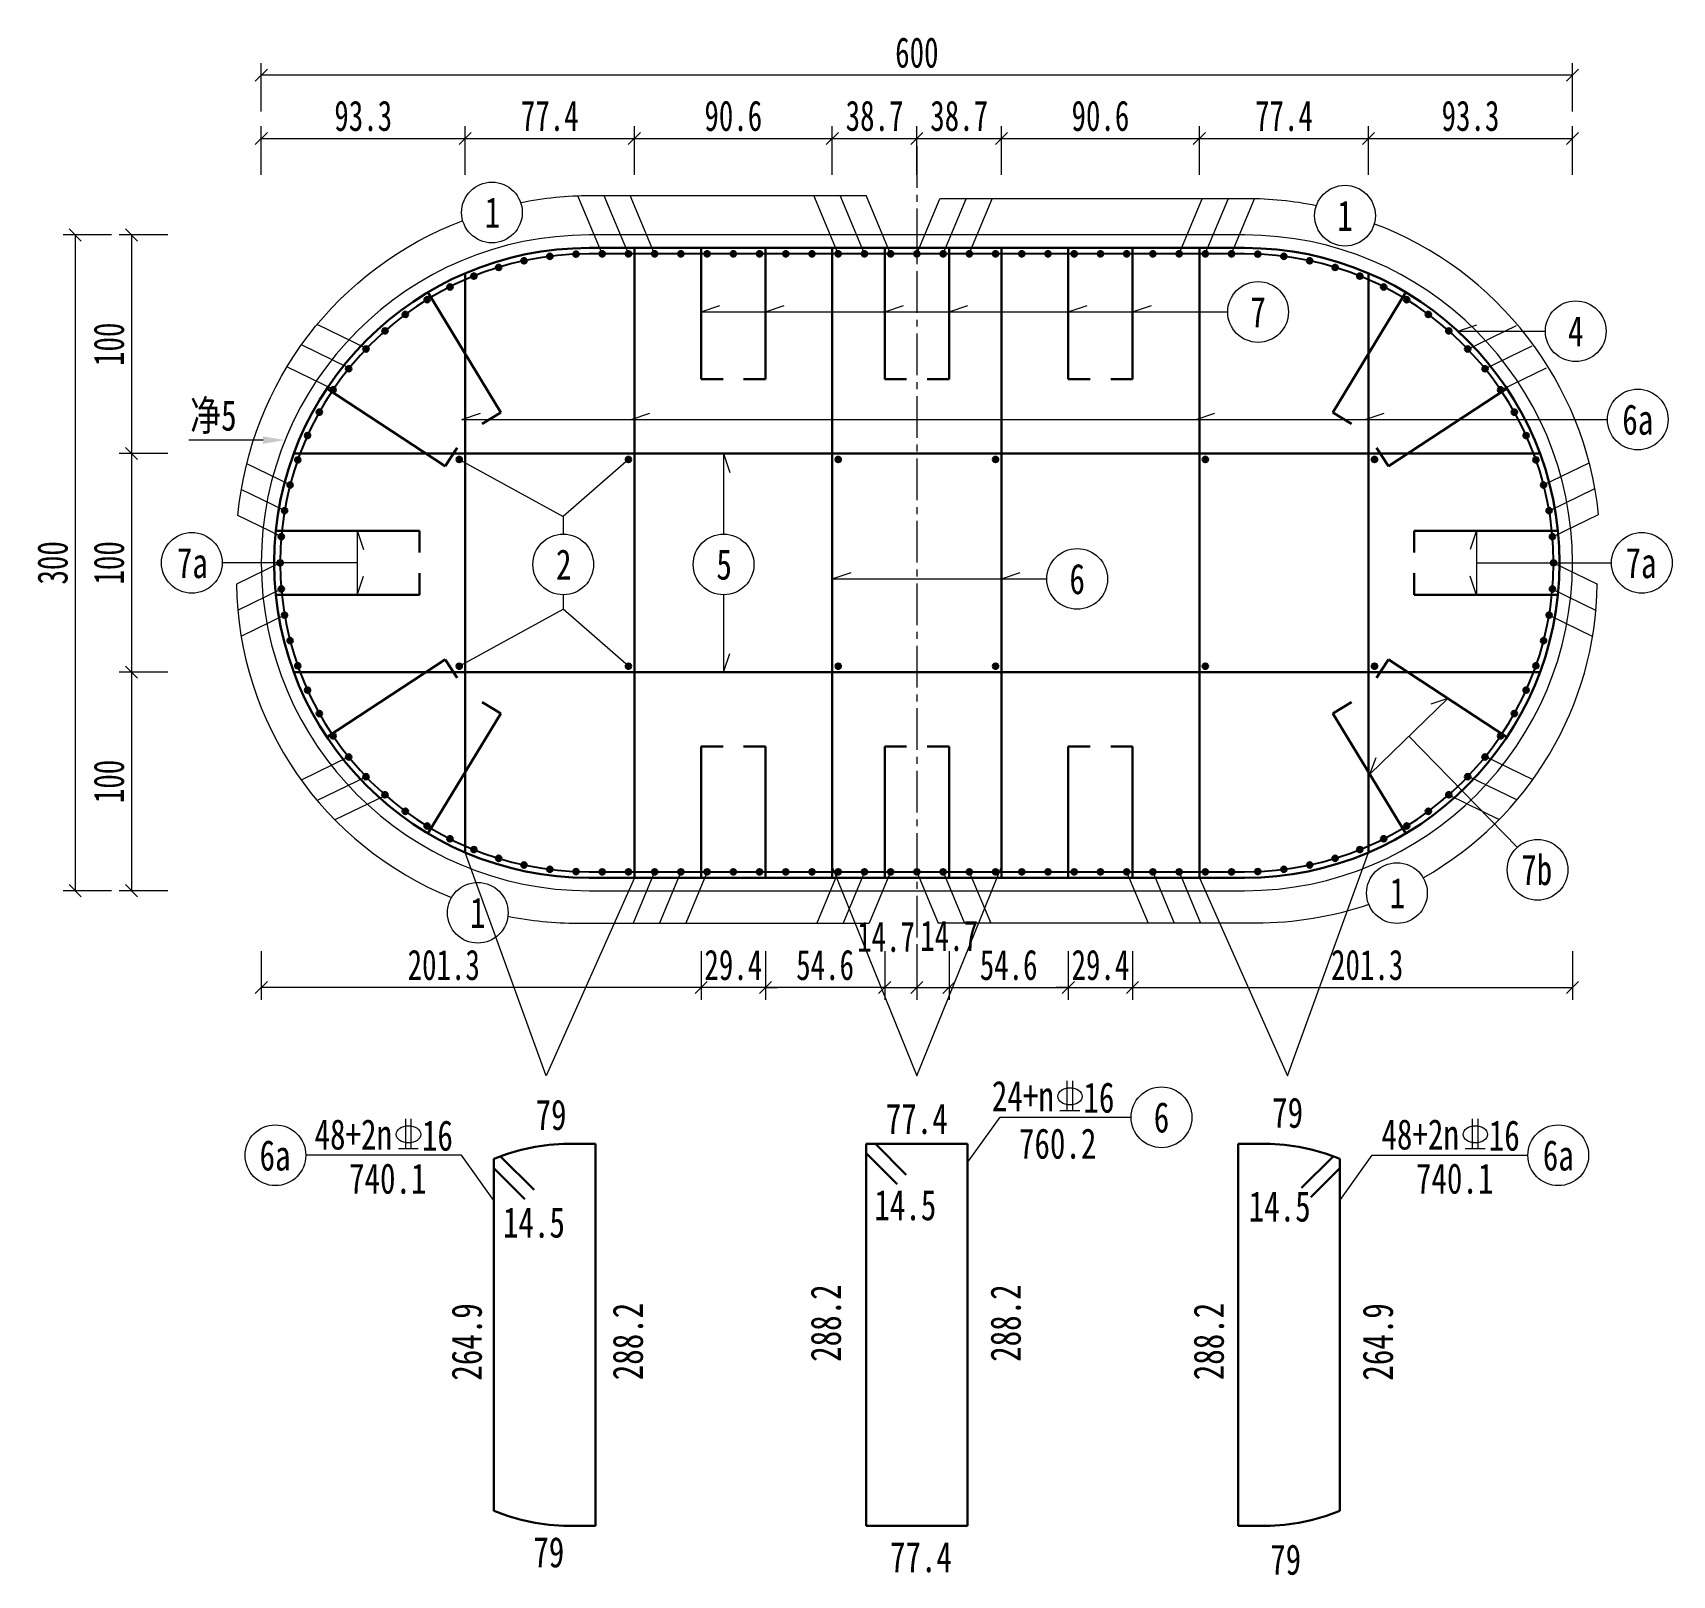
# Model space of a CAD drawing. Header units: millimetres. Extents: x 3400 to 11153, y 4569 to 11779.
# Drawn here: x 3484 to 4234, y 4569 to 5274 of the extents above; entities that cross this region are included whole.
import ezdxf
from ezdxf.enums import TextEntityAlignment as Align

# ---------------------------------------------------------------- set-up
doc = ezdxf.new("R2010")
doc.units = ezdxf.units.MM
doc.linetypes.add('CENTER2', pattern=[28.575, 19.05, -3.175, 3.175, -3.175])
doc.layers.get('0').update_dxf_attribs({"lineweight": 15})
doc.layers.get('Defpoints').update_dxf_attribs({"color": 8})
for name, color, linetype, lineweight in [('Dim', 4, 'Continuous', 15), ('中心线', 2, 'CENTER2', 15), ('尺寸及阴影线', 4, 'Continuous', 13), ('尺寸标注', 4, 'Continuous', 13), ('文本', 7, 'Continuous', 15), ('细实线', 4, 'Continuous', 15), ('细线', 4, 'Continuous', 15), ('钢筋', 1, 'Continuous', 30)]:
    doc.layers.add(name, color=color, linetype=linetype, lineweight=lineweight)
doc.styles.add('111', font='仿宋_GB2312.ttf', dxfattribs={"width": 0.7})
doc.styles.add('FS', font='仿宋_GB2312.ttf', dxfattribs={"width": 0.75})
doc.styles.get("Standard").update_dxf_attribs({"font": '仿宋_GB2312.ttf'})
doc.dimstyles.new('200', dxfattribs={"dimscale": 0, "dimtxt": 2.5, "dimasz": 1, "dimexe": 1, "dimexo": 1, "dimgap": 0.6, "dimtad": 1, "dimdec": 1, "dimdsep": 46, "dimtxsty": '111', "dimblk": 'OBLIQUE', "dimcen": 0, "dimclrd": 4, "dimclre": 4, "dimclrt": 4, "dimadec": 1, "dimazin": 2, "dimtfac": 1, "dimtdec": 1, "dimtix": 1, "dimtmove": 2, "dimatfit": 3, "dimfxl": 4, "dimfxlon": 1, "dimtolj": 1, "dimlwd": -1, "dimlwe": -1, "dimarcsym": 0})

# ---------------------------------------------------------------- blocks, each defined once
blk = doc.blocks.new('DJ 22')
at = {"layer": '钢筋'}
h = blk.add_hatch(color=256, dxfattribs=at)
h.dxf.hatch_style = 1
h.paths.add_polyline_path([(1.26, 0, 1), (-1.25, 0, 1)])
blk.add_circle((0, 0), 1.25, dxfattribs=at)
blk = doc.blocks.new('_Oblique')
at = {"color": 0, "linetype": 'ByBlock', "lineweight": -2}
blk.add_line((-0.5, -0.5), (0.5, 0.5), dxfattribs=at)
blk = doc.blocks.new('*D62')
at = {"layer": 'Defpoints', "color": 0, "transparency": 16777216}
for p in [(3682.08, 5225.98), (3588.79, 5031.81), (3682.08, 5031.81)]:
    blk.add_point(p, dxfattribs=at)
at = {"layer": '细线', "color": 4, "transparency": 16777216}
for p, q in [((3588.79, 5209.31), (3588.79, 5231.53)), ((3682.08, 5209.31), (3682.08, 5231.53)), ((3588.79, 5225.98), (3682.08, 5225.98))]:
    blk.add_line(p, q, dxfattribs=at)
at = {"layer": '细线', "color": 4, "transparency": 16777216, "xscale": 5.555555555555559, "yscale": 5.555555555555559, "zscale": 5.555555555555559, "rotation": 180}
blk.add_blockref('_Oblique', (3588.79, 5225.98), dxfattribs=at)
at = {"layer": '细线', "color": 4, "transparency": 16777216, "xscale": 5.555555555555559, "yscale": 5.555555555555559, "zscale": 5.555555555555559}
blk.add_blockref('_Oblique', (3682.08, 5225.98), dxfattribs=at)
at = {"layer": '细线', "color": 4, "transparency": 16777216, "insert": (3635.43, 5236.26), "char_height": 13.889, "attachment_point": 5, "style": '111'}
blk.add_mtext('\\A1;93.3', dxfattribs=at)
blk = doc.blocks.new('*D63')
at = {"layer": 'Defpoints', "color": 0, "transparency": 16777216}
for p in [(3759.5, 5225.98), (3682.08, 5149.94), (3759.5, 5149.94)]:
    blk.add_point(p, dxfattribs=at)
at = {"layer": '细线', "color": 4, "transparency": 16777216}
for p, q in [((3682.08, 5209.31), (3682.08, 5231.53)), ((3759.5, 5209.31), (3759.5, 5231.53)), ((3682.08, 5225.98), (3759.5, 5225.98))]:
    blk.add_line(p, q, dxfattribs=at)
at = {"layer": '细线', "color": 4, "transparency": 16777216, "xscale": 5.555555555555559, "yscale": 5.555555555555559, "zscale": 5.555555555555559, "rotation": 180}
blk.add_blockref('_Oblique', (3682.08, 5225.98), dxfattribs=at)
at = {"layer": '细线', "color": 4, "transparency": 16777216, "xscale": 5.555555555555559, "yscale": 5.555555555555559, "zscale": 5.555555555555559}
blk.add_blockref('_Oblique', (3759.5, 5225.98), dxfattribs=at)
at = {"layer": '细线', "color": 4, "transparency": 16777216, "insert": (3720.79, 5236.26), "char_height": 13.889, "attachment_point": 5, "style": '111'}
blk.add_mtext('\\A1;77.4', dxfattribs=at)
blk = doc.blocks.new('*D64')
at = {"layer": 'Defpoints', "color": 0, "transparency": 16777216}
for p in [(3850.08, 5225.98), (3759.5, 5123.06), (3850.08, 5123.06)]:
    blk.add_point(p, dxfattribs=at)
at = {"layer": '细线', "color": 4, "transparency": 16777216}
for p, q in [((3759.5, 5209.31), (3759.5, 5231.53)), ((3850.08, 5209.31), (3850.08, 5231.53)), ((3759.5, 5225.98), (3850.08, 5225.98))]:
    blk.add_line(p, q, dxfattribs=at)
at = {"layer": '细线', "color": 4, "transparency": 16777216, "xscale": 5.555555555555559, "yscale": 5.555555555555559, "zscale": 5.555555555555559, "rotation": 180}
blk.add_blockref('_Oblique', (3759.5, 5225.98), dxfattribs=at)
at = {"layer": '细线', "color": 4, "transparency": 16777216, "xscale": 5.555555555555559, "yscale": 5.555555555555559, "zscale": 5.555555555555559}
blk.add_blockref('_Oblique', (3850.08, 5225.98), dxfattribs=at)
at = {"layer": '细线', "color": 4, "transparency": 16777216, "insert": (3804.79, 5236.26), "char_height": 13.889, "attachment_point": 5, "style": '111'}
blk.add_mtext('\\A1;90.6', dxfattribs=at)
blk = doc.blocks.new('*D65')
at = {"layer": 'Defpoints', "color": 0, "transparency": 16777216}
for p in [(3888.79, 5225.98), (3888.79, 5197.91), (3850.08, 5160.14)]:
    blk.add_point(p, dxfattribs=at)
at = {"layer": '细线', "color": 4, "transparency": 16777216}
for p, q in [((3850.08, 5209.31), (3850.08, 5231.53)), ((3888.79, 5209.31), (3888.79, 5231.53)), ((3850.08, 5225.98), (3888.79, 5225.98))]:
    blk.add_line(p, q, dxfattribs=at)
at = {"layer": '细线', "color": 4, "transparency": 16777216, "xscale": 5.555555555555559, "yscale": 5.555555555555559, "zscale": 5.555555555555559, "rotation": 180}
blk.add_blockref('_Oblique', (3850.08, 5225.98), dxfattribs=at)
at = {"layer": '细线', "color": 4, "transparency": 16777216, "xscale": 5.555555555555559, "yscale": 5.555555555555559, "zscale": 5.555555555555559}
blk.add_blockref('_Oblique', (3888.79, 5225.98), dxfattribs=at)
at = {"layer": '细线', "color": 4, "transparency": 16777216, "insert": (3869.43, 5236.26), "char_height": 13.889, "attachment_point": 5, "style": '111'}
blk.add_mtext('\\A1;38.7', dxfattribs=at)
blk = doc.blocks.new('*D66')
at = {"layer": 'Defpoints', "color": 0, "transparency": 16777216}
for p in [(3927.5, 5225.98), (3888.79, 5197.91), (3927.5, 5110.7)]:
    blk.add_point(p, dxfattribs=at)
at = {"layer": '细线', "color": 4, "transparency": 16777216}
for p, q in [((3888.79, 5209.31), (3888.79, 5231.53)), ((3927.5, 5209.31), (3927.5, 5231.53)), ((3888.79, 5225.98), (3927.5, 5225.98))]:
    blk.add_line(p, q, dxfattribs=at)
at = {"layer": '细线', "color": 4, "transparency": 16777216, "xscale": 5.555555555555559, "yscale": 5.555555555555559, "zscale": 5.555555555555559, "rotation": 180}
blk.add_blockref('_Oblique', (3888.79, 5225.98), dxfattribs=at)
at = {"layer": '细线', "color": 4, "transparency": 16777216, "xscale": 5.555555555555559, "yscale": 5.555555555555559, "zscale": 5.555555555555559}
blk.add_blockref('_Oblique', (3927.5, 5225.98), dxfattribs=at)
at = {"layer": '细线', "color": 4, "transparency": 16777216, "insert": (3908.14, 5236.26), "char_height": 13.889, "attachment_point": 5, "style": '111'}
blk.add_mtext('\\A1;38.7', dxfattribs=at)
blk = doc.blocks.new('*D67')
at = {"layer": 'Defpoints', "color": 0, "transparency": 16777216}
for p in [(4018.08, 5225.98), (3927.5, 5123.43), (4018.08, 5123.43)]:
    blk.add_point(p, dxfattribs=at)
at = {"layer": '细线', "color": 4, "transparency": 16777216}
for p, q in [((3927.5, 5209.31), (3927.5, 5231.53)), ((4018.08, 5209.31), (4018.08, 5231.53)), ((3927.5, 5225.98), (4018.08, 5225.98))]:
    blk.add_line(p, q, dxfattribs=at)
at = {"layer": '细线', "color": 4, "transparency": 16777216, "xscale": 5.555555555555559, "yscale": 5.555555555555559, "zscale": 5.555555555555559, "rotation": 180}
blk.add_blockref('_Oblique', (3927.5, 5225.98), dxfattribs=at)
at = {"layer": '细线', "color": 4, "transparency": 16777216, "xscale": 5.555555555555559, "yscale": 5.555555555555559, "zscale": 5.555555555555559}
blk.add_blockref('_Oblique', (4018.08, 5225.98), dxfattribs=at)
at = {"layer": '细线', "color": 4, "transparency": 16777216, "insert": (3972.79, 5236.26), "char_height": 13.889, "attachment_point": 5, "style": '111'}
blk.add_mtext('\\A1;90.6', dxfattribs=at)
blk = doc.blocks.new('*D68')
at = {"layer": 'Defpoints', "color": 0, "transparency": 16777216}
for p in [(4095.5, 5225.98), (4018.08, 5123.43), (4095.5, 5113.72)]:
    blk.add_point(p, dxfattribs=at)
at = {"layer": '细线', "color": 4, "transparency": 16777216}
for p, q in [((4018.08, 5209.31), (4018.08, 5231.53)), ((4095.5, 5209.31), (4095.5, 5231.53)), ((4018.08, 5225.98), (4095.5, 5225.98))]:
    blk.add_line(p, q, dxfattribs=at)
at = {"layer": '细线', "color": 4, "transparency": 16777216, "xscale": 5.555555555555559, "yscale": 5.555555555555559, "zscale": 5.555555555555559, "rotation": 180}
blk.add_blockref('_Oblique', (4018.08, 5225.98), dxfattribs=at)
at = {"layer": '细线', "color": 4, "transparency": 16777216, "xscale": 5.555555555555559, "yscale": 5.555555555555559, "zscale": 5.555555555555559}
blk.add_blockref('_Oblique', (4095.5, 5225.98), dxfattribs=at)
at = {"layer": '细线', "color": 4, "transparency": 16777216, "insert": (4056.79, 5236.26), "char_height": 13.889, "attachment_point": 5, "style": '111'}
blk.add_mtext('\\A1;77.4', dxfattribs=at)
blk = doc.blocks.new('*D69')
at = {"layer": 'Defpoints', "color": 0, "transparency": 16777216}
for p in [(4188.79, 5225.98), (4095.5, 5046.73), (4188.79, 5031.81)]:
    blk.add_point(p, dxfattribs=at)
at = {"layer": '细线', "color": 4, "transparency": 16777216}
for p, q in [((4095.5, 5209.31), (4095.5, 5231.53)), ((4188.79, 5209.31), (4188.79, 5231.53)), ((4095.5, 5225.98), (4188.79, 5225.98))]:
    blk.add_line(p, q, dxfattribs=at)
at = {"layer": '细线', "color": 4, "transparency": 16777216, "xscale": 5.555555555555559, "yscale": 5.555555555555559, "zscale": 5.555555555555559, "rotation": 180}
blk.add_blockref('_Oblique', (4095.5, 5225.98), dxfattribs=at)
at = {"layer": '细线', "color": 4, "transparency": 16777216, "xscale": 5.555555555555559, "yscale": 5.555555555555559, "zscale": 5.555555555555559}
blk.add_blockref('_Oblique', (4188.79, 5225.98), dxfattribs=at)
at = {"layer": '细线', "color": 4, "transparency": 16777216, "insert": (4142.14, 5236.26), "char_height": 13.889, "attachment_point": 5, "style": '111'}
blk.add_mtext('\\A1;93.3', dxfattribs=at)
blk = doc.blocks.new('*D70')
at = {"layer": 'Defpoints', "color": 0, "transparency": 16777216}
for p in [(3588.79, 5254.92), (3588.79, 5031.81), (4188.79, 5031.81)]:
    blk.add_point(p, dxfattribs=at)
at = {"layer": '细线', "color": 4, "transparency": 16777216}
for p, q in [((3588.79, 5238.25), (3588.79, 5260.48)), ((4188.79, 5238.25), (4188.79, 5260.48)), ((4188.79, 5254.92), (3588.79, 5254.92))]:
    blk.add_line(p, q, dxfattribs=at)
at = {"layer": '细线', "color": 4, "transparency": 16777216, "xscale": 5.555555555555559, "yscale": 5.555555555555559, "zscale": 5.555555555555559, "rotation": 180}
blk.add_blockref('_Oblique', (3588.79, 5254.92), dxfattribs=at)
at = {"layer": '细线', "color": 4, "transparency": 16777216, "xscale": 5.555555555555559, "yscale": 5.555555555555559, "zscale": 5.555555555555559}
blk.add_blockref('_Oblique', (4188.79, 5254.92), dxfattribs=at)
at = {"layer": '细线', "color": 4, "transparency": 16777216, "insert": (3888.79, 5265.2), "char_height": 13.889, "attachment_point": 5, "style": '111'}
blk.add_mtext('\\A1;600', dxfattribs=at)
blk = doc.blocks.new('*D71')
at = {"layer": 'Defpoints', "color": 0, "transparency": 16777216}
for p in [(3626.16, 5081.82), (3529.38, 4981.8), (3626.16, 4981.8)]:
    blk.add_point(p, dxfattribs=at)
at = {"layer": '细线', "color": 4, "transparency": 16777216}
for p, q in [((3546.04, 5081.82), (3523.82, 5081.82)), ((3529.38, 5081.82), (3529.38, 4981.8)), ((3546.04, 4981.8), (3523.82, 4981.8))]:
    blk.add_line(p, q, dxfattribs=at)
at = {"layer": '细线', "color": 4, "transparency": 16777216, "xscale": 5.555555555555555, "yscale": 5.555555555555555, "zscale": 5.555555555555555}
for p, rotation in [((3529.38, 5081.82), 90), ((3529.38, 4981.8), 270)]:
    blk.add_blockref('_Oblique', p, dxfattribs=dict(at, rotation=rotation))
at = {"layer": '细线', "color": 4, "transparency": 16777216, "insert": (3519.1, 5031.81), "char_height": 13.889, "attachment_point": 5, "rotation": 90, "style": '111'}
blk.add_mtext('\\A1;100', dxfattribs=at)
blk = doc.blocks.new('*D72')
at = {"layer": 'Defpoints', "color": 0, "transparency": 16777216}
for p in [(3786.3, 5181.81), (3503.61, 4881.81), (3786.3, 4881.81)]:
    blk.add_point(p, dxfattribs=at)
at = {"layer": '细线', "color": 4, "transparency": 16777216}
for p, q in [((3520.28, 5181.81), (3498.05, 5181.81)), ((3503.61, 5181.81), (3503.61, 4881.81)), ((3520.28, 4881.81), (3498.05, 4881.81))]:
    blk.add_line(p, q, dxfattribs=at)
at = {"layer": '细线', "color": 4, "transparency": 16777216, "xscale": 5.555555555555555, "yscale": 5.555555555555555, "zscale": 5.555555555555555}
for p, rotation in [((3503.61, 5181.81), 90), ((3503.61, 4881.81), 270)]:
    blk.add_blockref('_Oblique', p, dxfattribs=dict(at, rotation=rotation))
at = {"layer": '细线', "color": 4, "transparency": 16777216, "insert": (3493.33, 5031.81), "char_height": 13.889, "attachment_point": 5, "rotation": 90, "style": '111'}
blk.add_mtext('\\A1;300', dxfattribs=at)
blk = doc.blocks.new('*D73')
at = {"layer": 'Defpoints', "color": 0, "transparency": 16777216}
for p in [(3774.26, 5181.81), (3529.38, 5081.82), (3774.26, 5081.82)]:
    blk.add_point(p, dxfattribs=at)
at = {"layer": '细线', "color": 4, "transparency": 16777216}
for p, q in [((3546.04, 5181.81), (3523.82, 5181.81)), ((3529.38, 5181.81), (3529.38, 5081.82)), ((3546.04, 5081.82), (3523.82, 5081.82))]:
    blk.add_line(p, q, dxfattribs=at)
at = {"layer": '细线', "color": 4, "transparency": 16777216, "xscale": 5.555555555555555, "yscale": 5.555555555555555, "zscale": 5.555555555555555}
for p, rotation in [((3529.38, 5181.81), 90), ((3529.38, 5081.82), 270)]:
    blk.add_blockref('_Oblique', p, dxfattribs=dict(at, rotation=rotation))
at = {"layer": '细线', "color": 4, "transparency": 16777216, "insert": (3519.1, 5131.81), "char_height": 13.889, "attachment_point": 5, "rotation": 90, "style": '111'}
blk.add_mtext('\\A1;100', dxfattribs=at)
blk = doc.blocks.new('*D74')
at = {"layer": 'Defpoints', "color": 0, "transparency": 16777216}
for p in [(3731.95, 4981.8), (3529.38, 4881.81), (3740.29, 4881.81)]:
    blk.add_point(p, dxfattribs=at)
at = {"layer": '细线', "color": 4, "transparency": 16777216}
for p, q in [((3546.04, 4981.8), (3523.82, 4981.8)), ((3529.38, 4981.8), (3529.38, 4881.81)), ((3546.04, 4881.81), (3523.82, 4881.81))]:
    blk.add_line(p, q, dxfattribs=at)
at = {"layer": '细线', "color": 4, "transparency": 16777216, "xscale": 5.555555555555555, "yscale": 5.555555555555555, "zscale": 5.555555555555555}
for p, rotation in [((3529.38, 4981.8), 90), ((3529.38, 4881.81), 270)]:
    blk.add_blockref('_Oblique', p, dxfattribs=dict(at, rotation=rotation))
at = {"layer": '细线', "color": 4, "transparency": 16777216, "insert": (3519.1, 4931.81), "char_height": 13.889, "attachment_point": 5, "rotation": 90, "style": '111'}
blk.add_mtext('\\A1;100', dxfattribs=at)
blk = doc.blocks.new('*D75')
at = {"layer": 'Defpoints', "color": 0, "transparency": 16777216}
for p in [(3874.08, 4897.68), (3888.79, 4897.68), (3888.79, 4837.52)]:
    blk.add_point(p, dxfattribs=at)
at = {"layer": '细线', "color": 4, "transparency": 16777216}
for p, q in [((3874.08, 4854.19), (3874.08, 4831.97)), ((3888.79, 4854.19), (3888.79, 4831.97)), ((3874.08, 4837.52), (3888.79, 4837.52))]:
    blk.add_line(p, q, dxfattribs=at)
at = {"layer": '细线', "color": 4, "transparency": 16777216, "xscale": 5.555555555555555, "yscale": 5.555555555555555, "zscale": 5.555555555555555, "rotation": 180}
blk.add_blockref('_Oblique', (3874.08, 4837.52), dxfattribs=at)
at = {"layer": '细线', "color": 4, "transparency": 16777216, "xscale": 5.555555555555555, "yscale": 5.555555555555555, "zscale": 5.555555555555555}
blk.add_blockref('_Oblique', (3888.79, 4837.52), dxfattribs=at)
at = {"layer": '细线', "color": 4, "transparency": 16777216, "insert": (3874.69, 4860.69), "char_height": 13.889, "attachment_point": 5, "style": '111'}
blk.add_mtext('\\A1;14.7', dxfattribs=at)
blk = doc.blocks.new('*D76')
at = {"layer": 'Defpoints', "color": 0, "transparency": 16777216}
for p in [(3819.5, 4897.68), (3874.08, 4897.68), (3819.5, 4837.52)]:
    blk.add_point(p, dxfattribs=at)
at = {"layer": '细线', "color": 4, "transparency": 16777216}
for p, q in [((3819.5, 4854.19), (3819.5, 4831.97)), ((3874.08, 4854.19), (3874.08, 4831.97)), ((3874.08, 4837.52), (3819.5, 4837.52))]:
    blk.add_line(p, q, dxfattribs=at)
at = {"layer": '细线', "color": 4, "transparency": 16777216, "xscale": 5.555555555555555, "yscale": 5.555555555555555, "zscale": 5.555555555555555, "rotation": 180}
blk.add_blockref('_Oblique', (3819.5, 4837.52), dxfattribs=at)
at = {"layer": '细线', "color": 4, "transparency": 16777216, "xscale": 5.555555555555555, "yscale": 5.555555555555555, "zscale": 5.555555555555555}
blk.add_blockref('_Oblique', (3874.08, 4837.52), dxfattribs=at)
at = {"layer": '细线', "color": 4, "transparency": 16777216, "insert": (3846.79, 4847.8), "char_height": 13.889, "attachment_point": 5, "style": '111'}
blk.add_mtext('\\A1;54.6', dxfattribs=at)
blk = doc.blocks.new('*D77')
at = {"layer": 'Defpoints', "color": 0, "transparency": 16777216}
for p in [(3790.08, 4905.08), (3819.5, 4905.08), (3790.08, 4837.52)]:
    blk.add_point(p, dxfattribs=at)
at = {"layer": '细线', "color": 4, "transparency": 16777216}
for p, q in [((3790.08, 4854.19), (3790.08, 4831.97)), ((3819.5, 4854.19), (3819.5, 4831.97)), ((3790.08, 4837.52), (3784.52, 4837.52)), ((3819.5, 4837.52), (3790.08, 4837.52)), ((3819.5, 4837.52), (3825.05, 4837.52))]:
    blk.add_line(p, q, dxfattribs=at)
at = {"layer": '细线', "color": 4, "transparency": 16777216, "xscale": 5.555555555555555, "yscale": 5.555555555555555, "zscale": 5.555555555555555}
blk.add_blockref('_Oblique', (3790.08, 4837.52), dxfattribs=at)
at = {"layer": '细线', "color": 4, "transparency": 16777216, "xscale": 5.555555555555555, "yscale": 5.555555555555555, "zscale": 5.555555555555555, "rotation": 180}
blk.add_blockref('_Oblique', (3819.5, 4837.52), dxfattribs=at)
at = {"layer": '细线', "color": 4, "transparency": 16777216, "insert": (3804.79, 4847.8), "char_height": 13.889, "attachment_point": 5, "style": '111'}
blk.add_mtext('\\A1;29.4', dxfattribs=at)
blk = doc.blocks.new('*D78')
at = {"layer": 'Defpoints', "color": 0, "transparency": 16777216}
for p in [(3888.79, 4897.68), (3903.5, 4897.68), (3903.5, 4837.52)]:
    blk.add_point(p, dxfattribs=at)
at = {"layer": '细线', "color": 4, "transparency": 16777216}
for p, q in [((3888.79, 4854.19), (3888.79, 4831.97)), ((3903.5, 4854.19), (3903.5, 4831.97)), ((3888.79, 4837.52), (3903.5, 4837.52))]:
    blk.add_line(p, q, dxfattribs=at)
at = {"layer": '细线', "color": 4, "transparency": 16777216, "xscale": 5.555555555555555, "yscale": 5.555555555555555, "zscale": 5.555555555555555, "rotation": 180}
blk.add_blockref('_Oblique', (3888.79, 4837.52), dxfattribs=at)
at = {"layer": '细线', "color": 4, "transparency": 16777216, "xscale": 5.555555555555555, "yscale": 5.555555555555555, "zscale": 5.555555555555555}
blk.add_blockref('_Oblique', (3903.5, 4837.52), dxfattribs=at)
at = {"layer": '细线', "color": 4, "transparency": 16777216, "insert": (3903.56, 4861.1), "char_height": 13.889, "attachment_point": 5, "style": '111'}
blk.add_mtext('\\A1;14.7', dxfattribs=at)
blk = doc.blocks.new('*D79')
at = {"layer": 'Defpoints', "color": 0, "transparency": 16777216}
for p in [(3903.5, 4908.53), (3958.08, 4908.53), (3958.08, 4837.52)]:
    blk.add_point(p, dxfattribs=at)
at = {"layer": '细线', "color": 4, "transparency": 16777216}
for p, q in [((3903.5, 4854.19), (3903.5, 4831.97)), ((3958.08, 4854.19), (3958.08, 4831.97)), ((3903.5, 4837.52), (3958.08, 4837.52))]:
    blk.add_line(p, q, dxfattribs=at)
at = {"layer": '细线', "color": 4, "transparency": 16777216, "xscale": 5.555555555555555, "yscale": 5.555555555555555, "zscale": 5.555555555555555, "rotation": 180}
blk.add_blockref('_Oblique', (3903.5, 4837.52), dxfattribs=at)
at = {"layer": '细线', "color": 4, "transparency": 16777216, "xscale": 5.555555555555555, "yscale": 5.555555555555555, "zscale": 5.555555555555555}
blk.add_blockref('_Oblique', (3958.08, 4837.52), dxfattribs=at)
at = {"layer": '细线', "color": 4, "transparency": 16777216, "insert": (3930.79, 4847.8), "char_height": 13.889, "attachment_point": 5, "style": '111'}
blk.add_mtext('\\A1;54.6', dxfattribs=at)
blk = doc.blocks.new('*D80')
at = {"layer": 'Defpoints', "color": 0, "transparency": 16777216}
for p in [(3958.08, 4908.53), (3987.5, 4908.53), (3987.5, 4837.52)]:
    blk.add_point(p, dxfattribs=at)
at = {"layer": '细线', "color": 4, "transparency": 16777216}
for p, q in [((3958.08, 4854.19), (3958.08, 4831.97)), ((3987.5, 4854.19), (3987.5, 4831.97)), ((3958.08, 4837.52), (3952.52, 4837.52)), ((3958.08, 4837.52), (3987.5, 4837.52)), ((3987.5, 4837.52), (3993.05, 4837.52))]:
    blk.add_line(p, q, dxfattribs=at)
at = {"layer": '细线', "color": 4, "transparency": 16777216, "xscale": 5.555555555555555, "yscale": 5.555555555555555, "zscale": 5.555555555555555}
blk.add_blockref('_Oblique', (3958.08, 4837.52), dxfattribs=at)
at = {"layer": '细线', "color": 4, "transparency": 16777216, "xscale": 5.555555555555555, "yscale": 5.555555555555555, "zscale": 5.555555555555555, "rotation": 180}
blk.add_blockref('_Oblique', (3987.5, 4837.52), dxfattribs=at)
at = {"layer": '细线', "color": 4, "transparency": 16777216, "insert": (3972.79, 4847.8), "char_height": 13.889, "attachment_point": 5, "style": '111'}
blk.add_mtext('\\A1;29.4', dxfattribs=at)
blk = doc.blocks.new('*D81')
at = {"layer": 'Defpoints', "color": 0, "transparency": 16777216}
for p in [(3588.79, 5031.81), (3790.08, 4916.23), (3588.79, 4837.52)]:
    blk.add_point(p, dxfattribs=at)
at = {"layer": '细线', "color": 4, "transparency": 16777216}
for p, q in [((3588.79, 4854.19), (3588.79, 4831.97)), ((3790.08, 4854.19), (3790.08, 4831.97)), ((3790.08, 4837.52), (3588.79, 4837.52))]:
    blk.add_line(p, q, dxfattribs=at)
at = {"layer": '细线', "color": 4, "transparency": 16777216, "xscale": 5.555555555555556, "yscale": 5.555555555555556, "zscale": 5.555555555555556, "rotation": 180}
blk.add_blockref('_Oblique', (3588.79, 4837.52), dxfattribs=at)
at = {"layer": '细线', "color": 4, "transparency": 16777216, "xscale": 5.555555555555556, "yscale": 5.555555555555556, "zscale": 5.555555555555556}
blk.add_blockref('_Oblique', (3790.08, 4837.52), dxfattribs=at)
at = {"layer": '细线', "color": 4, "transparency": 16777216, "insert": (3672.28, 4847.8), "char_height": 13.889, "attachment_point": 5, "style": '111'}
blk.add_mtext('\\A1;201.3', dxfattribs=at)
blk = doc.blocks.new('*D82')
at = {"layer": 'Defpoints', "color": 0, "transparency": 16777216}
for p in [(4188.79, 5031.81), (3987.5, 4927.46), (4188.79, 4837.52)]:
    blk.add_point(p, dxfattribs=at)
at = {"layer": '细线', "color": 4, "transparency": 16777216}
for p, q in [((3987.5, 4854.19), (3987.5, 4831.97)), ((4188.79, 4854.19), (4188.79, 4831.97)), ((3987.5, 4837.52), (4188.79, 4837.52))]:
    blk.add_line(p, q, dxfattribs=at)
at = {"layer": '细线', "color": 4, "transparency": 16777216, "xscale": 5.555555555555556, "yscale": 5.555555555555556, "zscale": 5.555555555555556, "rotation": 180}
blk.add_blockref('_Oblique', (3987.5, 4837.52), dxfattribs=at)
at = {"layer": '细线', "color": 4, "transparency": 16777216, "xscale": 5.555555555555556, "yscale": 5.555555555555556, "zscale": 5.555555555555556}
blk.add_blockref('_Oblique', (4188.79, 4837.52), dxfattribs=at)
at = {"layer": '细线', "color": 4, "transparency": 16777216, "insert": (4094.86, 4847.8), "char_height": 13.889, "attachment_point": 5, "style": '111'}
blk.add_mtext('\\A1;201.3', dxfattribs=at)
blk = doc.blocks.new('fi')
at = {"lineweight": 18}
for p, q in [((0.58, 0), (0.58, 2.35)), ((1.02, 0), (1.02, 2.35)), ((0, 0), (1.58, 0))]:
    blk.add_line(p, q, dxfattribs=at)
blk.add_ellipse((0.8, 1.13), major_axis=(0.966, 0), ratio=0.701732, dxfattribs=at)

msp = doc.modelspace()

# ---------------------------------------------------------------- linework, layer by layer
at = {"layer": 'Defpoints'}
for p, q in [((4038.79, 5173.18), (3738.79, 5173.18)), ((3738.79, 4890.44), (4038.79, 4890.44))]:
    msp.add_line(p, q, dxfattribs=at)
for centre, start, end in [((3738.79, 5031.81), 90, 270), ((4038.79, 5031.81), 270, 90)]:
    msp.add_arc(centre, 141.37, start, end, dxfattribs=at)
at = {"layer": '中心线'}
msp.add_line((3888.79, 5222.43), (3888.79, 4847.32), dxfattribs=at)
at = {"layer": '尺寸及阴影线'}
msp.add_line((3589.62, 5087.98), (3555.57, 5087.98), dxfattribs=at)
msp.add_solid([(3589.62, 5089.66), (3589.62, 5086.3), (3599.7, 5087.98)], dxfattribs=at)
at = {"layer": '尺寸标注'}
for centre in [(3694.35, 5192.11), (4084.72, 5190.65), (4044.92, 5146.58), (4190.29, 5137.79), (4218.7, 5097.39), (3557.01, 5031.81), (3726.97, 5031.08), (3800.36, 5031.08), (4220.56, 5031.81), (3962.15, 5024.46), (4172.84, 4891.38), (4108.5, 4880.73), (3687.86, 4871.72), (4000.74, 4778.15), (3595.25, 4760.77), (4182.32, 4760.77)]:
    msp.add_circle(centre, 13.89, dxfattribs=at)
at = {"layer": '细实线'}
for p, q in [((3744.79, 5173.18), (3733.7, 5199.76)), ((3756.79, 5173.18), (3745.71, 5199.74)), ((3768.79, 5173.18), (3757.66, 5199.86)), ((3852.79, 5173.18), (3841.66, 5199.86)), ((3864.79, 5173.18), (3853.66, 5199.86)), ((3876.79, 5173.18), (3865.66, 5199.86)), ((3888.79, 5173.18), (3899.31, 5198.41)), ((3900.79, 5173.18), (3911.31, 5198.41)), ((3912.79, 5173.18), (3923.31, 5198.41)), ((4008.79, 5173.18), (4019.31, 5198.41)), ((4020.79, 5173.18), (4031.24, 5198.26)), ((4032.79, 5173.18), (4043.27, 5198.33)), ((4038.79, 5181.81), (3738.79, 5181.81)), ((3636.65, 5130.1), (3614.37, 5140.91)), ((4140.85, 5129.63), (4163.13, 5140.44)), ((3628.73, 5121.02), (3607.12, 5131.51)), ((4148.77, 5120.55), (4170.37, 5131.03)), ((3621.59, 5111.27), (3600.53, 5121.49)), ((4155.91, 5110.8), (4176.96, 5121.02)), ((3601.97, 5067.53), (3582.14, 5077.16)), ((4175.59, 5067.43), (4196.48, 5077.57)), ((3599.45, 5055.75), (3579.62, 5065.37)), ((4178.12, 5055.65), (4199.08, 5065.82)), ((3597.93, 5043.8), (3578.09, 5053.42)), ((4179.64, 5043.7), (4200.78, 5053.96)), ((3597.42, 5031.81), (3577.38, 5022.09)), ((4180.16, 5031.81), (4200.19, 5022.09)), ((3597.92, 5019.77), (3577.89, 5010.05)), ((4179.65, 5019.77), (4199.68, 5010.05)), ((3599.44, 5007.82), (3579.41, 4998.1)), ((4178.13, 5007.82), (4198.16, 4998.1)), ((3628.8, 4943), (3607.06, 4932.45)), ((4148.76, 4943.4), (4170.73, 4932.74)), ((3636.71, 4933.92), (3614.38, 4923.08)), ((4140.84, 4934.32), (4163.43, 4923.36)), ((3645.37, 4925.28), (3622.5, 4914.18)), ((4132.19, 4925.69), (4155.34, 4914.45)), ((3768.79, 4890.44), (3758.99, 4866.94)), ((3780.79, 4890.44), (3770.99, 4866.94)), ((3792.79, 4890.44), (3782.99, 4866.94)), ((3852.79, 4890.44), (3842.99, 4866.94)), ((3864.79, 4890.44), (3854.99, 4866.94)), ((3876.79, 4890.44), (3866.99, 4866.94)), ((3888.79, 4890.44), (3898.58, 4866.94)), ((3900.79, 4890.44), (3910.58, 4866.94)), ((3912.79, 4890.44), (3922.58, 4866.94)), ((3984.79, 4890.44), (3994.58, 4866.94)), ((3996.79, 4890.44), (4006.58, 4866.94)), ((4008.79, 4890.44), (4018.58, 4866.94)), ((3738.79, 4881.81), (4038.79, 4881.81))]:
    msp.add_line(p, q, dxfattribs=at)
for points in [[(3707.47, 5196.65, -0.050241), (3739.39, 5199.86), (3865.66, 5199.86)], [(4071.6, 5195.2, 0.050241), (4039.69, 5198.41), (3899.31, 5198.41)], [(3578.09, 5053.42, -0.287171), (3681.1, 5188.4, -0.277651)], [(4200.78, 5053.96, 0.283791), (4097.98, 5186.95)], [(3701.66, 4870.16, 0.050241), (3733.57, 4866.94), (3866.99, 4866.94)], [(4095.63, 4875.5, -0.082324), (4044, 4866.94), (3898.58, 4866.94)]]:
    msp.add_lwpolyline(points, format="xyb", dxfattribs=at)
for centre, radius, start, end in [((3738.79, 5031.81), 150, 90, 270), ((4038.79, 5031.81), 150, 270, 90), ((3734.13, 5024.24), 156.76, 180.78658, 248.17653), ((4043.44, 5024.24), 156.76, 299.44285, 359.21342)]:
    msp.add_arc(centre, radius, start, end, dxfattribs=at)
at = {"layer": '细线'}
for p, q in [((3790.08, 5146.58), (3798.67, 5149.48)), ((3819.5, 5146.58), (3828.09, 5149.48)), ((3874.08, 5146.58), (3882.67, 5149.48)), ((3903.5, 5146.58), (3912.09, 5149.48)), ((3958.08, 5146.58), (3966.67, 5149.48)), ((3987.5, 5146.58), (3996.09, 5149.48)), ((3790.08, 5146.58), (4031.03, 5146.58)), ((4136.39, 5137.79), (4144.99, 5140.69)), ((4136.39, 5137.79), (4176.4, 5137.79)), ((3680.58, 5097.39), (3689.17, 5100.28)), ((3680.58, 5097.39), (4204.81, 5097.39)), ((3758, 5097.39), (3766.59, 5100.28)), ((4016.58, 5097.39), (4025.17, 5100.28)), ((4094, 5097.39), (4102.59, 5100.28)), ((3679.37, 5079.11), (3726.97, 5053.06)), ((3756.79, 5079.11), (3726.97, 5053.06)), ((3800.36, 5081.82), (3800.36, 5044.97)), ((3800.36, 5081.82), (3803.25, 5073.22)), ((3726.97, 5053.06), (3726.97, 5044.97)), ((3632.67, 5046.56), (3632.67, 5017.06)), ((3632.67, 5046.56), (3635.56, 5037.96)), ((4144.91, 5046.56), (4142.01, 5037.96)), ((4144.91, 5046.56), (4144.91, 5017.06)), ((3632.67, 5031.81), (3570.9, 5031.81)), ((3850.08, 5024.46), (3858.67, 5027.35)), ((3927.5, 5024.46), (3936.09, 5027.35)), ((4144.91, 5031.81), (4206.68, 5031.81)), ((3632.67, 5017.06), (3635.56, 5025.66)), ((3850.08, 5024.46), (3948.26, 5024.46)), ((4144.91, 5017.06), (4142.01, 5025.66)), ((3726.97, 5017.2), (3726.97, 5010.56)), ((3800.36, 5017.2), (3800.36, 4981.8)), ((3679.37, 4984.51), (3726.97, 5010.56)), ((3756.79, 4984.51), (3726.97, 5010.56)), ((3800.36, 4981.8), (3803.25, 4990.4)), ((4131.71, 4969.8), (4096.02, 4935.18)), ((4131.71, 4969.8), (4124.05, 4967.12)), ((4113.86, 4952.49), (4163.51, 4901.67)), ((4096.02, 4935.18), (4098.93, 4942.75)), ((3719.13, 4797.19), (3682.08, 4899.23)), ((4058.44, 4797.19), (4095.5, 4899.23)), ((3850.08, 4892.81), (3888.79, 4797.19)), ((3888.79, 4797.19), (3927.5, 4892.81)), ((3759.5, 4887.73), (3719.13, 4797.19)), ((4018.08, 4887.73), (4058.44, 4797.19)), ((3912.01, 4757.45), (3926.84, 4778.15)), ((3926.84, 4778.15), (3986.85, 4778.15)), ((3680.43, 4760.77), (3609.14, 4760.77)), ((3695.25, 4740.07), (3680.43, 4760.77)), ((4082.32, 4740.07), (4097.14, 4760.77)), ((4097.14, 4760.77), (4168.43, 4760.77))]:
    msp.add_line(p, q, dxfattribs=at)
at = {"layer": '钢筋'}
for p, q in [((4038.79, 5175.89), (3738.79, 5175.89)), ((3759.5, 5175.89), (3759.5, 4887.73)), ((3790.08, 5175.89), (3790.08, 5115.89)), ((3819.5, 5175.89), (3819.5, 5115.89)), ((3850.08, 5175.89), (3850.08, 4887.73)), ((3874.08, 5175.89), (3874.08, 5115.89)), ((3903.5, 5175.89), (3903.5, 5115.89)), ((3927.5, 4887.73), (3927.5, 5175.89)), ((3958.08, 5175.89), (3958.08, 5115.89)), ((3987.5, 5175.89), (3987.5, 5115.89)), ((4018.08, 5175.89), (4018.08, 4887.73)), ((3682.08, 5164.26), (3682.08, 4899.36)), ((4095.5, 5164.26), (4095.5, 4899.36)), ((3665.04, 5155.59), (3698.43, 5100.67)), ((3665.04, 5155.59), (3698.43, 5100.67)), ((4112.53, 5155.59), (4079.14, 5100.67)), ((3618.81, 5111.59), (3672.93, 5076.04)), ((3618.81, 5111.59), (3672.93, 5076.04)), ((3790.08, 5115.89), (3800.08, 5115.89)), ((3819.5, 5115.89), (3809.5, 5115.89)), ((3874.08, 5115.89), (3884.08, 5115.89)), ((3903.5, 5115.89), (3893.5, 5115.89)), ((3958.08, 5115.89), (3968.08, 5115.89)), ((3987.5, 5115.89), (3977.5, 5115.89)), ((4158.76, 5111.59), (4104.64, 5076.04)), ((3689.89, 5095.47), (3698.43, 5100.67)), ((4087.69, 5095.47), (4079.14, 5100.67)), ((3603.66, 5081.82), (4173.91, 5081.82)), ((3672.93, 5076.04), (3678.42, 5084.4)), ((4104.64, 5076.04), (4099.15, 5084.4)), ((3595.54, 5046.51), (3661.2, 5046.51)), ((3595.54, 5046.51), (3661.2, 5046.51)), ((3661.2, 5046.51), (3661.2, 5036.51)), ((4182.03, 5046.51), (4116.37, 5046.51)), ((4116.37, 5046.51), (4116.37, 5036.51)), ((3661.2, 5017.11), (3661.2, 5027.11)), ((4116.37, 5017.11), (4116.37, 5027.11)), ((3595.54, 5017.11), (3661.2, 5017.11)), ((3595.54, 5017.11), (3661.2, 5017.11)), ((4182.03, 5017.11), (4116.37, 5017.11)), ((3603.66, 4981.8), (4173.91, 4981.8)), ((3618.81, 4952.03), (3672.93, 4987.58)), ((3672.93, 4987.58), (3678.42, 4979.22)), ((4104.64, 4987.58), (4099.15, 4979.22)), ((4158.76, 4952.03), (4104.64, 4987.58)), ((3689.89, 4968.15), (3698.43, 4962.95)), ((4087.69, 4968.15), (4079.14, 4962.95)), ((3665.04, 4908.03), (3698.43, 4962.95)), ((4112.53, 4908.03), (4079.14, 4962.95)), ((3790.08, 4887.73), (3790.08, 4947.73)), ((3790.08, 4947.73), (3800.08, 4947.73)), ((3819.5, 4947.73), (3809.5, 4947.73)), ((3819.5, 4887.73), (3819.5, 4947.73)), ((3874.08, 4887.73), (3874.08, 4947.73)), ((3874.08, 4947.73), (3884.08, 4947.73)), ((3903.5, 4947.73), (3893.5, 4947.73)), ((3903.5, 4887.73), (3903.5, 4947.73)), ((3958.08, 4887.73), (3958.08, 4947.73)), ((3958.08, 4947.73), (3968.08, 4947.73)), ((3987.5, 4947.73), (3977.5, 4947.73)), ((3987.5, 4887.73), (3987.5, 4947.73)), ((3738.79, 4887.73), (4038.79, 4887.73)), ((3741.7, 4765.98), (3729.28, 4765.98)), ((3741.7, 4765.98), (3741.7, 4591.28)), ((3865.56, 4765.98), (3912.01, 4765.98)), ((3865.56, 4765.98), (3865.56, 4591.28)), ((3869.8, 4765.98), (3883.97, 4751.81)), ((3912.01, 4591.28), (3912.01, 4765.98)), ((4035.87, 4765.98), (4048.3, 4765.98)), ((4035.87, 4765.98), (4035.87, 4591.28)), ((3695.25, 4759.08), (3695.25, 4598.18)), ((3698.28, 4760.29), (3713.66, 4744.91)), ((3865.56, 4761.73), (3879.73, 4747.57)), ((4079.29, 4760.29), (4064.82, 4745.82)), ((4082.32, 4759.08), (4082.32, 4598.18)), ((3695.25, 4754.83), (3709.42, 4740.67)), ((4082.32, 4754.83), (4069.06, 4741.58)), ((3741.7, 4591.28), (3729.28, 4591.28)), ((3865.56, 4591.28), (3912.01, 4591.28)), ((4035.87, 4591.28), (4048.3, 4591.28))]:
    msp.add_line(p, q, dxfattribs=at)
for centre, radius, start, end in [((3738.79, 5031.81), 144.08, 90, 270), ((3738.79, 5031.81), 144.08, 90, 270), ((4038.79, 5031.81), 144.08, 270, 90), ((3729.28, 4678.63), 87.35, 90, 112.92621), ((4048.3, 4678.63), 87.35, 67.07379, 90), ((3729.28, 4678.63), 87.35, 247.07379, 270), ((4048.3, 4678.63), 87.35, 270, 292.92621)]:
    msp.add_arc(centre, radius, start, end, dxfattribs=at)

# ---------------------------------------------------------------- block references
for p, rotation in [((3709, 5170.01), 192.1621621621625), ((3720.83, 5172.03), 187.2972972972976), ((3732.79, 5173.05), 182.4324324324327), ((3744.79, 5173.18), 182.4324324324327), ((3756.79, 5173.18), 182.4324324324327), ((3768.79, 5173.18), 182.4324324324327), ((3780.79, 5173.18), 182.4324324324327), ((3792.79, 5173.18), 182.4324324324327), ((3804.79, 5173.18), 182.4324324324327), ((3816.79, 5173.18), 182.4324324324327), ((3828.79, 5173.18), 182.4324324324327), ((3840.79, 5173.18), 182.4324324324327), ((3852.79, 5173.18), 182.4324324324327), ((3864.79, 5173.18), 182.4324324324327), ((3876.79, 5173.18), 182.4324324324327), ((3888.79, 5173.18), 182.4324324324327), ((3900.79, 5173.18), 182.4324324324327), ((3912.79, 5173.18), 182.4324324324327), ((3924.79, 5173.18), 182.4324324324327), ((3936.79, 5173.18), 182.4324324324327), ((3948.79, 5173.18), 182.4324324324327), ((3960.79, 5173.18), 182.4324324324327), ((3972.79, 5173.18), 182.4324324324327), ((3984.79, 5173.18), 182.4324324324327), ((3996.79, 5173.18), 182.4324324324327), ((4008.79, 5173.18), 182.4324324324327), ((4020.79, 5173.18), 182.4324324324327), ((4032.79, 5173.18), 182.4324324324327), ((3686.08, 5162.99), 201.8918918918922), ((3697.39, 5166.98), 197.0270270270273), ((3675.14, 5158.04), 206.7567567567571), ((3654.72, 5145.47), 216.4864864864868), ((3664.66, 5152.19), 211.6216216216219), ((3645.39, 5137.93), 221.3513513513517), ((3636.72, 5129.63), 226.2162162162166), ((3628.8, 5120.62), 231.0810810810815), ((3621.66, 5110.97), 235.9459459459464), ((3615.37, 5100.75), 240.8108108108113), ((3609.97, 5090.04), 245.6756756756761), ((3605.49, 5078.91), 250.540540540541), ((3601.98, 5067.43), 255.4054054054059), ((3599.45, 5055.7), 260.2702702702708), ((3597.93, 5043.8), 265.1351351351357), ((3597.42, 5031.81), 270), ((3597.93, 5019.82), 274.8648648648649), ((3599.45, 5007.92), 279.7297297297297), ((3601.98, 4996.19), 284.5945945945946), ((3605.49, 4984.71), 289.4594594594594), ((3609.97, 4973.58), 294.3243243243243), ((3615.37, 4962.86), 299.1891891891892), ((3621.66, 4952.65), 304.054054054054), ((3628.8, 4943), 308.9189189189189), ((3636.72, 4933.99), 313.7837837837838), ((3645.39, 4925.69), 318.6486486486486), ((3654.72, 4918.15), 323.5135135135135), ((3664.66, 4911.43), 328.3783783783783), ((3675.14, 4905.58), 333.2432432432432), ((3686.08, 4900.63), 338.1081081081081), ((3697.39, 4896.64), 342.9729729729729), ((3709, 4893.61), 347.8378378378378), ((3720.83, 4891.58), 352.7027027027027), ((3732.79, 4890.57), 357.5675675675676)]:
    msp.add_blockref('DJ 22', p, dxfattribs=dict(rotation=rotation))
at = {"xscale": -1}
for p, rotation in [((4044.79, 5173.05), 177.5675675675672), ((4056.74, 5172.03), 172.7027027027024), ((4068.57, 5170.01), 167.8378378378375), ((4080.18, 5166.98), 162.9729729729726), ((4091.5, 5162.99), 158.1081081081077), ((4102.43, 5158.04), 153.2432432432429), ((4112.91, 5152.19), 148.378378378378), ((4122.85, 5145.47), 143.5135135135131), ((4132.19, 5137.93), 138.6486486486482), ((4140.85, 5129.63), 133.7837837837833), ((4148.78, 5120.62), 128.9189189189185), ((4155.91, 5110.97), 124.0540540540536), ((4162.2, 5100.75), 119.1891891891887), ((4167.61, 5090.04), 114.3243243243238), ((4172.08, 5078.91), 109.459459459459), ((4175.59, 5067.43), 104.5945945945941), ((4178.12, 5055.7), 99.72972972972924), ((4179.65, 5043.8), 94.86486486486434), ((4180.16, 5031.81), 90), ((4179.65, 5019.82), 85.1351351351351), ((4178.12, 5007.92), 80.27027027027029), ((4175.59, 4996.19), 75.4054054054054), ((4172.08, 4984.71), 70.54054054054059), ((4167.61, 4973.58), 65.67567567567568), ((4162.2, 4962.86), 60.81081081081087), ((4155.91, 4952.65), 55.94594594594597), ((4148.78, 4943), 51.08108108108107), ((4140.85, 4933.99), 46.21621621621617), ((4132.19, 4925.69), 41.35135135135145), ((4122.85, 4918.15), 36.48648648648656), ((4102.43, 4905.58), 26.75675675675684), ((4112.91, 4911.43), 31.62162162162166), ((4091.5, 4900.63), 21.89189189189195), ((3744.79, 4890.44), 357.5675675675673), ((3756.79, 4890.44), 357.5675675675673), ((3768.79, 4890.44), 357.5675675675673), ((3780.79, 4890.44), 357.5675675675673), ((3792.79, 4890.44), 357.5675675675673), ((3804.79, 4890.44), 357.5675675675673), ((3816.79, 4890.44), 357.5675675675673), ((3828.79, 4890.44), 357.5675675675673), ((3840.79, 4890.44), 357.5675675675673), ((3852.79, 4890.44), 357.5675675675673), ((3864.79, 4890.44), 357.5675675675673), ((3876.79, 4890.44), 357.5675675675673), ((3888.79, 4890.44), 357.5675675675673), ((3900.79, 4890.44), 357.5675675675673), ((3912.79, 4890.44), 357.5675675675673), ((3924.79, 4890.44), 357.5675675675673), ((3936.79, 4890.44), 357.5675675675673), ((3948.79, 4890.44), 357.5675675675673), ((3960.79, 4890.44), 357.5675675675673), ((3972.79, 4890.44), 357.5675675675673), ((3984.79, 4890.44), 357.5675675675673), ((3996.79, 4890.44), 357.5675675675673), ((4008.79, 4890.44), 357.5675675675673), ((4020.79, 4890.44), 357.5675675675673), ((4032.79, 4890.44), 357.5675675675673), ((4044.79, 4890.57), 2.432432432432527), ((4056.74, 4891.58), 7.297297297297342), ((4068.57, 4893.61), 12.16216216216216), ((4080.18, 4896.64), 17.02702702702705)]:
    msp.add_blockref('DJ 22', p, dxfattribs=dict(at, rotation=rotation))
at = {"layer": 'Dim', "xscale": 5.777777777777451, "yscale": 5.777777777777451, "zscale": 5.777777777777451}
for p in [(3954.25, 4781.21), (3651.52, 4763.83), (4139.75, 4763.83)]:
    msp.add_blockref('fi', p, dxfattribs=at)
at = {"layer": '钢筋', "xscale": -1}
for p, rotation in [((3679.37, 5079.11), 355.1351351351351), ((3756.79, 5079.11), 355.1351351351351), ((4020.79, 5079.11), 355.1351351351351), ((4098.21, 5079.11), 355.1351351351351), ((3852.79, 4984.51), 175.1351351351351), ((3924.79, 4984.51), 175.1351351351351)]:
    msp.add_blockref('DJ 22', p, dxfattribs=dict(at, rotation=rotation))
at = {"layer": '钢筋'}
for p, rotation in [((3852.79, 5079.11), 4.864864864864908), ((3924.79, 5079.11), 4.864864864864908), ((3679.37, 4984.51), 184.8648648648648), ((3756.79, 4984.51), 184.8648648648648), ((4020.79, 4984.51), 184.8648648648648), ((4098.21, 4984.51), 184.8648648648648)]:
    msp.add_blockref('DJ 22', p, dxfattribs=dict(at, rotation=rotation))

# ---------------------------------------------------------------- texts
at = {"layer": '尺寸及阴影线', "width": 0.75}
msp.add_text('净5', height=13.889, dxfattribs=at).set_placement((3556.19, 5092.3))
at = {"layer": '文本', "color": 4, "style": 'FS', "width": 0.75}
for s, height, p in [('1', 13.89, (3694.57, 5192.11)), ('1', 13.89, (4084.72, 5190.65)), ('7', 13.89, (4044.92, 5146.58)), ('4', 13.89, (4190.29, 5137.79)), ('6a', 13.889, (4218.7, 5097.39)), ('7a', 13.889, (3557.23, 5031.81)), ('2', 13.89, (3727.19, 5031.08)), ('5', 13.89, (3800.59, 5031.08)), ('7a', 13.889, (4220.17, 5031.81)), ('6', 13.89, (3962.15, 5024.46)), ('7b', 13.889, (4172.45, 4891.38)), ('1', 13.89, (4108.72, 4880.73)), ('1', 13.89, (3687.86, 4871.72)), ('24+n', 13.889, (3937.28, 4787.9)), ('16', 13.889, (3972.11, 4787.22)), ('6', 13.89, (4000.74, 4778.15)), ('48+2n', 13.889, (3630.88, 4770.34)), ('16', 13.889, (3669.38, 4769.84)), ('760.2', 13.889, (3953.22, 4766.16)), ('48+2n', 13.889, (4119.11, 4770.34)), ('16', 13.889, (4157.61, 4769.84)), ('6a', 13.889, (3595.08, 4760.77)), ('6a', 13.889, (4182.32, 4760.77)), ('740.1', 13.889, (3646.67, 4750.16)), ('740.1', 13.889, (4134.9, 4750.16))]:
    msp.add_text(s, height=height, dxfattribs=at).set_placement(p, align=Align.MIDDLE_CENTER)
for s, p in [('79', (4058.45, 4780.17)), ('79', (3721.39, 4779.19)), ('77.4', (3888.74, 4777.35)), ('14.5', (3883.51, 4737.88)), ('14.5', (4054.82, 4737.28)), ('14.5', (3713.55, 4729.94)), ('79', (3720.36, 4579.1)), ('77.4', (3890.66, 4576.88)), ('79', (4057.55, 4575.72))]:
    msp.add_text(s, height=13.889, dxfattribs=at).set_placement(p, align=Align.MIDDLE)
for s, p in [('288.2', (3847.21, 4683.99)), ('288.2', (3929.48, 4683.99)), ('264.9', (3682.87, 4675.37)), ('288.2', (3756.6, 4675.57)), ('288.2', (4022.43, 4675.57)), ('264.9', (4099.81, 4675.37))]:
    msp.add_text(s, height=13.889, rotation=90, dxfattribs=at).set_placement(p, align=Align.MIDDLE)

# ---------------------------------------------------------------- dimensions: what is measured, and where the dimension line sits
at = {"layer": '细线'}
for base, p1, p2, picture, middle in [((3588.79, 5254.92), (4188.79, 5031.81), (3588.79, 5031.81), '*D70', (3888.79, 5265.2)), ((3682.08, 5225.98), (3588.79, 5031.81), (3682.08, 5031.81), '*D62', (3635.43, 5236.26)), ((3759.5, 5225.98), (3682.08, 5149.94), (3759.5, 5149.94), '*D63', (3720.79, 5236.26)), ((3850.08, 5225.98), (3759.5, 5123.06), (3850.08, 5123.06), '*D64', (3804.79, 5236.26)), ((3888.79, 5225.98), (3850.08, 5160.14), (3888.79, 5197.91), '*D65', (3869.43, 5236.26)), ((3927.5, 5225.98), (3888.79, 5197.91), (3927.5, 5110.7), '*D66', (3908.14, 5236.26)), ((4018.08, 5225.98), (3927.5, 5123.43), (4018.08, 5123.43), '*D67', (3972.79, 5236.26)), ((4095.5, 5225.98), (4018.08, 5123.43), (4095.5, 5113.72), '*D68', (4056.79, 5236.26)), ((4188.79, 5225.98), (4095.5, 5046.73), (4188.79, 5031.81), '*D69', (4142.14, 5236.26)), ((3958.08, 4837.52), (3903.5, 4908.53), (3958.08, 4908.53), '*D79', (3930.79, 4847.8)), ((3987.5, 4837.52), (3958.08, 4908.53), (3987.5, 4908.53), '*D80', (3972.79, 4847.8)), ((3790.08, 4837.52), (3819.5, 4905.08), (3790.08, 4905.08), '*D77', (3804.79, 4847.8)), ((3819.5, 4837.52), (3874.08, 4897.68), (3819.5, 4897.68), '*D76', (3846.79, 4847.8))]:
    dim = msp.add_linear_dim(base=base, p1=p1, p2=p2, dimstyle='200', override={"dimscale": 5.555556, "dimfxl": 3, "dimarcsym": 2}, dxfattribs=at)
    dim.commit()
    dim.dimension.update_dxf_attribs({"geometry": picture, "text_midpoint": middle})
for base, p1, p2, picture, middle in [((3503.61, 4881.81), (3786.3, 5181.81), (3786.3, 4881.81), '*D72', (3493.33, 5031.81)), ((3529.38, 5081.82), (3774.26, 5181.81), (3774.26, 5081.82), '*D73', (3519.1, 5131.81)), ((3529.38, 4981.8), (3626.16, 5081.82), (3626.16, 4981.8), '*D71', (3519.1, 5031.81)), ((3529.38, 4881.81), (3731.95, 4981.8), (3740.29, 4881.81), '*D74', (3519.1, 4931.81))]:
    dim = msp.add_linear_dim(base=base, p1=p1, p2=p2, angle=90, dimstyle='200', override={"dimscale": 5.555556, "dimfxl": 3, "dimarcsym": 2}, dxfattribs=at)
    dim.commit()
    dim.dimension.update_dxf_attribs({"geometry": picture, "text_midpoint": middle})
for base, p1, p2, picture, middle in [((3588.79, 4837.52), (3790.08, 4916.23), (3588.79, 5031.81), '*D81', (3672.28, 4847.8)), ((4188.79, 4837.52), (3987.5, 4927.46), (4188.79, 5031.81), '*D82', (4094.86, 4847.8)), ((3888.79, 4837.52), (3874.08, 4897.68), (3888.79, 4897.68), '*D75', (3874.69, 4860.69)), ((3903.5, 4837.52), (3888.79, 4897.68), (3903.5, 4897.68), '*D78', (3903.56, 4861.1))]:
    dim = msp.add_linear_dim(base=base, p1=p1, p2=p2, dimstyle='200', override={"dimscale": 5.555556, "dimfxl": 3, "dimarcsym": 2}, dxfattribs=at)
    dim.commit()
    dim.dimension.update_dxf_attribs({"geometry": picture, "text_midpoint": middle, "dimtype": 160})

doc.saveas('drawing.dxf')
